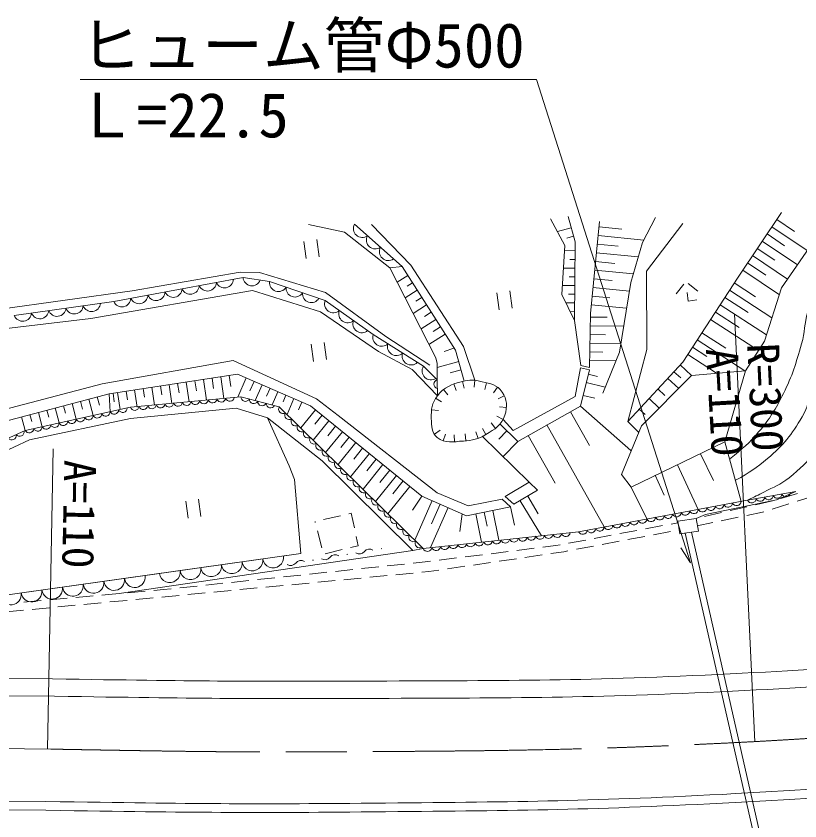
# Model space of a CAD drawing. Units: millimetres, scale not verified. Extents: x 40000 to 680000, y 20000 to 380000.
# Drawn here: x 299783 to 344838, y 264937 to 311174 of the extents above; entities that cross this region are included whole.
import ezdxf
from ezdxf.enums import TextEntityAlignment as Align

# ---------------------------------------------------------------- set-up
doc = ezdxf.new("R2010")
doc.units = ezdxf.units.MM
doc.header["$LTSCALE"] = 1000
doc.linetypes.add('CHAIN', pattern=[18.5, 12, -1.5, 3.5, -1.5])
for name, color, linetype, lineweight in [('M-BGD', 7, 'Continuous', 13), ('M-BMK', 2, 'CHAIN', 13), ('M-STR-HTXT', 7, 'Continuous', 13)]:
    doc.layers.add(name, color=color, linetype=linetype, lineweight=lineweight)
doc.styles.add('ＭＳ ゴシック', font='')
doc.styles.get('ＭＳ ゴシック').set_extended_font_data('MS Gothic')

msp = doc.modelspace()

# ---------------------------------------------------------------- linework, layer by layer
at = {"layer": 'M-BGD'}
for p, q in [((343788, 295572), (347002, 300243)), ((331516, 299658), (331921, 298203)), ((341285, 296183), (343770, 299887)), ((318654, 298767), (316583, 299194)), ((319236, 299221), (321970, 296783)), ((320209, 299203), (322473, 296865)), ((331329, 297998), (330501, 299519)), ((332800, 294085), (333321, 299381)), ((335788, 298175), (336533, 299601)), ((338115, 299268), (336022, 296514)), ((343503, 299488), (344520, 298806)), ((321262, 296704), (318654, 298767)), ((331696, 299013), (330897, 298791)), ((333290, 299070), (334599, 298939)), ((343224, 299073), (345258, 297709)), ((316319, 298231), (316454, 297240)), ((317062, 298332), (317197, 297342)), ((331830, 298532), (331431, 298420)), ((333240, 298573), (335859, 298310)), ((342667, 298243), (344691, 296885)), ((342946, 298658), (343958, 297979)), ((331161, 295184), (331329, 297998)), ((331921, 298203), (331883, 293683)), ((333190, 298075), (334393, 297954)), ((335121, 295863), (335788, 298175)), ((342389, 297827), (343396, 297152)), ((331917, 297693), (331311, 297698)), ((333140, 297578), (335546, 297336)), ((342110, 297412), (344125, 296061)), ((322473, 296865), (325498, 292197)), ((331913, 297193), (331610, 297195)), ((333090, 297080), (334202, 296969)), ((341832, 296997), (342884, 296291)), ((306453, 295395), (312663, 296462)), ((312663, 296462), (313766, 296448)), ((313766, 296448), (317573, 295286)), ((321262, 296704), (321970, 296783)), ((323908, 291548), (321262, 296704)), ((321970, 296783), (325046, 291978)), ((331908, 296693), (331251, 296698)), ((333040, 296583), (335264, 296359)), ((336022, 296514), (336037, 292012)), ((341553, 296582), (343659, 295169)), ((305395, 294779), (312827, 296154)), ((312827, 296154), (314351, 295917)), ((322295, 296275), (321683, 295884)), ((331904, 296193), (331576, 296196)), ((332990, 296085), (334040, 295980)), ((338112, 291298), (341285, 296183)), ((314351, 295917), (317547, 294840)), ((322564, 295854), (322258, 295658)), ((331900, 295693), (331192, 295699)), ((332940, 295588), (335041, 295377)), ((334460, 291866), (335121, 295863)), ((338158, 295774), (337730, 295211)), ((338405, 295808), (338968, 295380)), ((341067, 295847), (342285, 295055)), ((342797, 292499), (343788, 295572)), ((298179, 294245), (306453, 295395)), ((313379, 295417), (304087, 293800)), ((317283, 294178), (313379, 295417)), ((317573, 295286), (321042, 292761)), ((322834, 295433), (322142, 294990)), ((323103, 295012), (322757, 294790)), ((327420, 295280), (327555, 294290)), ((328163, 295382), (328298, 294391)), ((331883, 293683), (331161, 295184)), ((331896, 295193), (331542, 295196)), ((332890, 295090), (333909, 294988)), ((338349, 295295), (338417, 294800)), ((340522, 295009), (341854, 294143)), ((340795, 295428), (343231, 293844)), ((299679, 293975), (305395, 294779)), ((317547, 294840), (320317, 292891)), ((323373, 294591), (322600, 294096)), ((331892, 294693), (331395, 294697)), ((332840, 294593), (334877, 294388)), ((338417, 294800), (338912, 294868)), ((340250, 294590), (342913, 292858)), ((320609, 291914), (317283, 294178)), ((323643, 294170), (323256, 293922)), ((331887, 294193), (331639, 294195)), ((332751, 290990), (332800, 294085)), ((339977, 294170), (341352, 293276)), ((304087, 293800), (298524, 293143)), ((323912, 293749), (323059, 293202)), ((332251, 291093), (331883, 293683)), ((332802, 293886), (333758, 293869)), ((339704, 293751), (342455, 291963)), ((342244, 269486), (341072, 294067)), ((324182, 293328), (323755, 293055)), ((332793, 293386), (334706, 293352)), ((320317, 292891), (323196, 291053)), ((321042, 292761), (323563, 291123)), ((324451, 292907), (323517, 292309)), ((332784, 292886), (333667, 292870)), ((339207, 292986), (340579, 292096)), ((316740, 292326), (316875, 291335)), ((317483, 292427), (317618, 291436)), ((332775, 292386), (334541, 292355)), ((338935, 292567), (341678, 290786)), ((341703, 290788), (342797, 292499)), ((322549, 290873), (320609, 291914)), ((324952, 292098), (324397, 291907)), ((325046, 291978), (325548, 290209)), ((325498, 292197), (326156, 290249)), ((332767, 291886), (333515, 291873)), ((333502, 289514), (334460, 291866)), ((336037, 292012), (334940, 287884)), ((338663, 292147), (339492, 291609)), ((304740, 290051), (312262, 291397)), ((312262, 291397), (317051, 289180)), ((323977, 291225), (323908, 291548)), ((325229, 291334), (323981, 290979)), ((332758, 291386), (334254, 291360)), ((334940, 287884), (338112, 291298)), ((338391, 291728), (340048, 290652)), ((323997, 289359), (322549, 290873)), ((323196, 291053), (323992, 290281)), ((323977, 291225), (323992, 290281)), ((325366, 290853), (324741, 290675)), ((331910, 289319), (332234, 290964)), ((332734, 290847), (332220, 288767)), ((332234, 290964), (332734, 290847)), ((332751, 290990), (332251, 291093)), ((337956, 291131), (338600, 290533)), ((312517, 290596), (305128, 289477)), ((311048, 290373), (311138, 289778)), ((311542, 290448), (311730, 289207)), ((312036, 290523), (312130, 289903)), ((316697, 288791), (312517, 290596)), ((313000, 290387), (312525, 289286)), ((332660, 290608), (333209, 290476)), ((338600, 290533), (335730, 287635)), ((337598, 290746), (337986, 290385)), ((341703, 290788), (338600, 290533)), ((340522, 286714), (341703, 290788)), ((298444, 288405), (304740, 290051)), ((308081, 289924), (308160, 289406)), ((308576, 289999), (308740, 288912)), ((309070, 290074), (309152, 289530)), ((309564, 290149), (309737, 289010)), ((310059, 290224), (310145, 289654)), ((310553, 290298), (310733, 289109)), ((313460, 290189), (313222, 289638)), ((313919, 289991), (313529, 289089)), ((323992, 290281), (323997, 289359)), ((324953, 290042), (325088, 289665)), ((325435, 290184), (325529, 289795)), ((326156, 290249), (326116, 289851)), ((326825, 290108), (326724, 289721)), ((332544, 290121), (333642, 289859)), ((337241, 290361), (337871, 289776)), ((305128, 289477), (298452, 287717)), ((305128, 289477), (305190, 288443)), ((305359, 289520), (305427, 289020)), ((305609, 289550), (305758, 288568)), ((306104, 289625), (306178, 289134)), ((306598, 289700), (306747, 288715)), ((307093, 289775), (307167, 289282)), ((307587, 289850), (307744, 288813)), ((314378, 289793), (314183, 289342)), ((314837, 289594), (314508, 288834)), ((324348, 289720), (324596, 289407)), ((327459, 289847), (327219, 289527)), ((336677, 289754), (337079, 289380)), ((303482, 289043), (303601, 288593)), ((303966, 289171), (304214, 288229)), ((304449, 289298), (304573, 288827)), ((306352, 288698), (312703, 289304)), ((312703, 289304), (314910, 288730)), ((315296, 289396), (315132, 289016)), ((315755, 289198), (315361, 288286)), ((316214, 289000), (316017, 288544)), ((317051, 289180), (318290, 288231)), ((323897, 289216), (324237, 289006)), ((327845, 289357), (327485, 289183)), ((328353, 287358), (331910, 289319)), ((332372, 289381), (333043, 289215)), ((336163, 289201), (336751, 288655)), ((300306, 287371), (306352, 288698)), ((301548, 288533), (301657, 288123)), ((302032, 288661), (302259, 287800)), ((302515, 288788), (302629, 288358)), ((302999, 288916), (303237, 288014)), ((312438, 288642), (306358, 288047)), ((314226, 288092), (312438, 288642)), ((314910, 288730), (323185, 280593)), ((316985, 288558), (316142, 287518)), ((323100, 283602), (316697, 288791)), ((323666, 288563), (324063, 288512)), ((327970, 288687), (327571, 288720)), ((332220, 288767), (328621, 286741)), ((332220, 288767), (335115, 286209)), ((335603, 288598), (335941, 288284)), ((300098, 288151), (300304, 287370)), ((300581, 288278), (300684, 287888)), ((301065, 288406), (301281, 287585)), ((315482, 285343), (314226, 288092)), ((314226, 288092), (317367, 285627)), ((317373, 288243), (316952, 287723)), ((318290, 288231), (323978, 283782)), ((327772, 288007), (327416, 288191)), ((331654, 288448), (332751, 286500)), ((306358, 288047), (300553, 286823)), ((317762, 287928), (316858, 286813)), ((318150, 287613), (317699, 287056)), ((327331, 287486), (327082, 287799)), ((328621, 286741), (327595, 287742)), ((327772, 288007), (328353, 287358)), ((330294, 287683), (333589, 281829)), ((335730, 287635), (334578, 284833)), ((335580, 287250), (334940, 287884)), ((295692, 285261), (300306, 287371)), ((318539, 287299), (317575, 286109)), ((323825, 287150), (324155, 287377)), ((324329, 286771), (324465, 287147)), ((325639, 286775), (325600, 287173)), ((326337, 286913), (326202, 287290)), ((326793, 287134), (326594, 287481)), ((328000, 287347), (327539, 286875)), ((300553, 286823), (295923, 284677)), ((318927, 286984), (318445, 286389)), ((324991, 286717), (324962, 287116)), ((326580, 287035), (329277, 284397)), ((328627, 286735), (327760, 285847)), ((329226, 287081), (330765, 284348)), ((335139, 284107), (340522, 286714)), ((340522, 286714), (341454, 283294)), ((301582, 269063), (301916, 286308)), ((319316, 286669), (318291, 285405)), ((319704, 286354), (319192, 285722)), ((320092, 286039), (319007, 284700)), ((339117, 286034), (339863, 284493)), ((315781, 284547), (315482, 285343)), ((317367, 285627), (322582, 280476)), ((320869, 285410), (319724, 283996)), ((320481, 285724), (319938, 285055)), ((337803, 285393), (338996, 282836)), ((321258, 285095), (320685, 284388)), ((334578, 284833), (335139, 284107)), ((316143, 280299), (315781, 284547)), ((321646, 284780), (320440, 283292)), ((322035, 284465), (321432, 283721)), ((327900, 283571), (329277, 284397)), ((329277, 284397), (329757, 283933)), ((336522, 284794), (337041, 283654)), ((322423, 284150), (321157, 282588)), ((329757, 283933), (328386, 283129)), ((335139, 284107), (336047, 282287)), ((323100, 283602), (322564, 282796)), ((325677, 282469), (323100, 283602)), ((323978, 283782), (325764, 283032)), ((328386, 283129), (327900, 283571)), ((329189, 283589), (329797, 282586)), ((341828, 283364), (344598, 283866)), ((344598, 283866), (343488, 283375)), ((343739, 283454), (344693, 283754)), ((345625, 283598), (344671, 283298)), ((309533, 283315), (309668, 282325)), ((310276, 283417), (310411, 282426)), ((323702, 283337), (322703, 281067)), ((324160, 283136), (323660, 282001)), ((328193, 282985), (325677, 282469)), ((325764, 283032), (327719, 283428)), ((327719, 283428), (328193, 282985)), ((328193, 282985), (328424, 281919)), ((328761, 283329), (329978, 281324)), ((332115, 281554), (341828, 283364)), ((343488, 283375), (339414, 282540)), ((340820, 282763), (341795, 282987)), ((342282, 283099), (343257, 283322)), ((344194, 283148), (343240, 282849)), ((318915, 282588), (319047, 282619)), ((319047, 282619), (319228, 281773)), ((324617, 282935), (323608, 280639)), ((325416, 282588), (325281, 281559)), ((326200, 282576), (326533, 280954)), ((326690, 282676), (326857, 281865)), ((327180, 282777), (327532, 281061)), ((339414, 282540), (338871, 282316)), ((339358, 282428), (340333, 282652)), ((342689, 282676), (341786, 282486)), ((342763, 282699), (342689, 282676)), ((316980, 282083), (316969, 282129)), ((317455, 282244), (318429, 282473)), ((337438, 281992), (337826, 282064)), ((338871, 282316), (337811, 282149)), ((337811, 282149), (337932, 281421)), ((339002, 281574), (338871, 282316)), ((339828, 282076), (338939, 281890)), ((341296, 282384), (340318, 282179)), ((317348, 280629), (317103, 281599)), ((334489, 281442), (335472, 281625)), ((335963, 281717), (336946, 281900)), ((319333, 281284), (319448, 280747)), ((323185, 280593), (332115, 281554)), ((333014, 281167), (333997, 281350)), ((335930, 281280), (334947, 281095)), ((337404, 281557), (336421, 281372)), ((337932, 281421), (339002, 281574)), ((343979, 256245), (338237, 281468)), ((338609, 281518), (344337, 256291)), ((319448, 280747), (319010, 280640)), ((330058, 280662), (330799, 280754)), ((330799, 280754), (331048, 280800)), ((331539, 280892), (332523, 281075)), ((332981, 280725), (331999, 280540)), ((334455, 281003), (333473, 280818)), ((295322, 277364), (316143, 280299)), ((305705, 277998), (322582, 280476)), ((308025, 279147), (316143, 280299)), ((318525, 280521), (317554, 280282)), ((318794, 280244), (318843, 280253)), ((320766, 280576), (320815, 280584)), ((322582, 280476), (323185, 280593)), ((325593, 280105), (326585, 280229)), ((327081, 280290), (328073, 280414)), ((328570, 280476), (329562, 280600)), ((330025, 280219), (329035, 280074)), ((331269, 280403), (330519, 280292)), ((331507, 280448), (331269, 280403)), ((316821, 279913), (316870, 279921)), ((322614, 279746), (323301, 279819)), ((323301, 279819), (323608, 279857)), ((324104, 279919), (325096, 280043)), ((327057, 279782), (326068, 279636)), ((328541, 280001), (327551, 279855)), ((318139, 279273), (319134, 279378)), ((319631, 279430), (320625, 279536)), ((321122, 279588), (322117, 279694)), ((324089, 279345), (323501, 279258)), ((325573, 279563), (324584, 279417)), ((295322, 277364), (308025, 279147)), ((313664, 278799), (314659, 278904)), ((315156, 278957), (316150, 279062)), ((316647, 279115), (317642, 279220)), ((319613, 278888), (318617, 278793)), ((321106, 279030), (320111, 278935)), ((322599, 279172), (321604, 279077)), ((323501, 279258), (323097, 279220)), ((309189, 278325), (310184, 278430)), ((310681, 278483), (311675, 278588)), ((312172, 278641), (313167, 278746)), ((315133, 278462), (314138, 278367)), ((316626, 278604), (315631, 278509)), ((318120, 278746), (317124, 278651)), ((304709, 277909), (305705, 277998)), ((306203, 278043), (307199, 278132)), ((307697, 278176), (308253, 278226)), ((309160, 277894), (308165, 277799)), ((308253, 278226), (308692, 278272)), ((310653, 278036), (309658, 277941)), ((312147, 278178), (311151, 278083)), ((313640, 278320), (312644, 278225)), ((300226, 277508), (301222, 277597)), ((301720, 277642), (302717, 277731)), ((303215, 277775), (304211, 277864)), ((304680, 277467), (303685, 277373)), ((306173, 277609), (305178, 277515)), ((307667, 277751), (306671, 277657)), ((300200, 277041), (299205, 276946)), ((301694, 277183), (300698, 277088)), ((303187, 277325), (302191, 277231)), ((279485, 273291), (301868, 273096)), ((279613, 272295), (301997, 272100)), ((274039, 266347), (301494, 266048)), ((274037, 265845), (301492, 265546))]:
    msp.add_line(p, q, dxfattribs=at)
for centre, radius, start, end in [((319684, 298972), 512, 150.9568, 305.596), ((320430, 298307), 512, 150.9568, 305.596), ((321176, 297641), 512, 150.9568, 305.596), ((311766, 296073), 512, 203.1658, 357.805), ((313338, 296189), 512, 183.82, 338.4592), ((308816, 295527), 512, 203.1658, 357.805), ((309799, 295709), 512, 203.1658, 357.805), ((310783, 295891), 512, 203.1658, 357.805), ((314861, 295864), 512, 174.0672, 328.7064), ((315809, 295545), 512, 174.0672, 328.7064), ((306849, 295163), 512, 203.1658, 357.805), ((307833, 295345), 512, 203.1658, 357.805), ((316756, 295226), 512, 174.0672, 328.7064), ((303130, 294574), 512, 200.6849, 355.3242), ((304120, 294713), 512, 200.6849, 355.3242), ((305866, 294981), 512, 203.1658, 357.805), ((318021, 294645), 512, 157.5472, 312.1865), ((300159, 294156), 512, 200.6849, 355.3242), ((301149, 294296), 512, 200.6849, 355.3242), ((302139, 294435), 512, 200.6849, 355.3242), ((318839, 294069), 512, 157.5472, 312.1865), ((319657, 293494), 512, 157.5472, 312.1865), ((320799, 292717), 512, 160.1223, 314.7616), ((321642, 292179), 512, 160.1223, 314.7616), ((322485, 291641), 512, 160.1223, 314.7616), ((323633, 290786), 512, 148.5606, 303.1998), ((324049, 290032), 256, 102.998, 257.6372), ((309582, 289062), 256, 198.1256, 352.7648), ((310079, 289110), 256, 198.1256, 352.7648), ((310577, 289157), 256, 198.1256, 352.7648), ((311075, 289205), 256, 198.1256, 352.7648), ((311573, 289252), 256, 198.1256, 352.7648), ((312070, 289300), 256, 198.1256, 352.7648), ((312959, 289295), 256, 178.0969, 332.7362), ((313443, 289169), 256, 178.0969, 332.7362), ((313927, 289043), 256, 178.0969, 332.7362), ((305422, 288552), 256, 205.0605, 359.6997), ((305911, 288659), 256, 205.0605, 359.6997), ((306595, 288778), 256, 198.1256, 352.7648), ((307093, 288825), 256, 198.1256, 352.7648), ((307591, 288873), 256, 198.1256, 352.7648), ((308088, 288920), 256, 198.1256, 352.7648), ((308586, 288968), 256, 198.1256, 352.7648), ((309084, 289015), 256, 198.1256, 352.7648), ((314411, 288917), 256, 178.0969, 332.7362), ((315127, 288594), 256, 148.1653, 302.8045), ((303469, 288123), 256, 205.0605, 359.6997), ((303957, 288230), 256, 205.0605, 359.6997), ((304446, 288337), 256, 205.0605, 359.6997), ((304934, 288444), 256, 205.0605, 359.6997), ((315484, 288244), 256, 148.1653, 302.8045), ((301515, 287694), 256, 205.0605, 359.6997), ((302004, 287801), 256, 205.0605, 359.6997), ((302492, 287908), 256, 205.0605, 359.6997), ((302980, 288016), 256, 205.0605, 359.6997), ((315840, 287893), 256, 148.1653, 302.8045), ((316197, 287543), 256, 148.1653, 302.8045), ((299988, 287287), 256, 217.2578, 11.897), ((300539, 287480), 256, 205.0605, 359.6997), ((301027, 287587), 256, 205.0605, 359.6997), ((316553, 287192), 256, 148.1653, 302.8045), ((299534, 287080), 256, 217.2578, 11.897), ((316910, 286842), 256, 148.1653, 302.8045), ((317267, 286491), 256, 148.1653, 302.8045), ((317623, 286141), 256, 148.1653, 302.8045), ((317980, 285790), 256, 148.1653, 302.8045), ((318336, 285439), 256, 148.1653, 302.8045), ((318693, 285089), 256, 148.1653, 302.8045), ((319049, 284738), 256, 148.1653, 302.8045), ((319406, 284388), 256, 148.1653, 302.8045), ((319762, 284037), 256, 148.1653, 302.8045), ((320119, 283687), 256, 148.1653, 302.8045), ((320475, 283336), 256, 148.1653, 302.8045), ((342064, 283464), 256, 202.9458, 357.585), ((342556, 283553), 256, 202.9458, 357.585), ((343048, 283642), 256, 202.9458, 357.585), ((343539, 283731), 256, 202.9458, 357.585), ((344031, 283820), 256, 202.9458, 357.585), ((320832, 282986), 256, 148.1653, 302.8045), ((339723, 283029), 256, 203.2364, 357.8757), ((340215, 283121), 256, 203.2364, 357.8757), ((340706, 283212), 256, 203.2364, 357.8757), ((341198, 283304), 256, 203.2364, 357.8757), ((321188, 282635), 256, 148.1653, 302.8045), ((337265, 282571), 256, 203.2364, 357.8757), ((337757, 282663), 256, 203.2364, 357.8757), ((338248, 282754), 256, 203.2364, 357.8757), ((338740, 282846), 256, 203.2364, 357.8757), ((339232, 282937), 256, 203.2364, 357.8757), ((321545, 282284), 256, 148.1653, 302.8045), ((321901, 281934), 256, 148.1653, 302.8045), ((334808, 282113), 256, 203.2364, 357.8757), ((335299, 282205), 256, 203.2364, 357.8757), ((335791, 282296), 256, 203.2364, 357.8757), ((336282, 282388), 256, 203.2364, 357.8757), ((336774, 282479), 256, 203.2364, 357.8757), ((322258, 281583), 256, 148.1653, 302.8045), ((332350, 281655), 256, 203.2364, 357.8757), ((332842, 281747), 256, 203.2364, 357.8757), ((333333, 281838), 256, 203.2364, 357.8757), ((333825, 281930), 256, 203.2364, 357.8757), ((334316, 282021), 256, 203.2364, 357.8757), ((322615, 281233), 256, 148.1653, 302.8045), ((327901, 281157), 256, 198.8193, 353.4586), ((328398, 281211), 256, 198.8193, 353.4586), ((328896, 281264), 256, 198.8193, 353.4586), ((329393, 281318), 256, 198.8193, 353.4586), ((329890, 281371), 256, 198.8193, 353.4586), ((330387, 281425), 256, 198.8193, 353.4586), ((330884, 281478), 256, 198.8193, 353.4586), ((331381, 281532), 256, 198.8193, 353.4586), ((322971, 280882), 256, 148.1653, 302.8045), ((323924, 280730), 256, 198.8193, 353.4586), ((324421, 280783), 256, 198.8193, 353.4586), ((324919, 280837), 256, 198.8193, 353.4586), ((325416, 280890), 256, 198.8193, 353.4586), ((325913, 280943), 256, 198.8193, 353.4586), ((326410, 280997), 256, 198.8193, 353.4586), ((326907, 281050), 256, 198.8193, 353.4586), ((327404, 281104), 256, 198.8193, 353.4586), ((318122, 279865), 362, 55.9392, 143.1449), ((319514, 280632), 362, 235.9392, 323.1449), ((320094, 280197), 362, 55.9392, 143.1449), ((323427, 280676), 256, 198.8193, 353.4586), ((312184, 279737), 600, 188.0728, 8.0729), ((313372, 279906), 600, 188.0728, 8.0729), ((314560, 280074), 600, 188.0728, 8.0729), ((315570, 279969), 362, 235.9392, 323.1449), ((316150, 279534), 362, 55.9392, 143.1449), ((317542, 280300), 362, 235.9392, 323.1449), ((308619, 279231), 600, 188.0728, 8.0729), ((309807, 279400), 600, 188.0728, 8.0729), ((310995, 279568), 600, 188.0728, 8.0729), ((305423, 278782), 600, 187.9889, 7.9889), ((306611, 278949), 600, 187.9889, 7.9889), ((301858, 278282), 600, 187.9889, 7.9889), ((303046, 278448), 600, 187.9889, 7.9889), ((304234, 278615), 600, 187.9889, 7.9889), ((299481, 277948), 600, 187.9889, 7.9889), ((300669, 278115), 600, 187.9889, 7.9889)]:
    msp.add_arc(centre, radius, start, end, dxfattribs=at)
for points, knots in [([(353016, 300744), (351798, 299830), (351355, 299539), (350494, 298563), (349863, 297848), (349567, 297398), (349036, 296607), (348648, 296029), (348422, 295708), (348102, 295089), (347790, 294484), (347636, 294130), (347420, 293484), (347121, 292590), (347007, 292069), (346835, 291142), (346652, 290155), (346724, 289573), (346498, 288595), (346278, 287642), (346178, 287071), (345691, 286223), (345272, 285494), (344866, 285189), (344220, 284652), (343718, 284235), (343345, 284131), (342766, 283831), (342403, 283642), (342281, 283580), (341828, 283364)], [0, 0, 0, 0, 1, 1, 1, 2, 2, 2, 3, 3, 3, 4, 4, 4, 5, 5, 5, 6, 6, 6, 7, 7, 7, 8, 8, 8, 9, 9, 9, 10, 10, 10, 10]), ([(348335, 300314), (347363, 298925), (347026, 298473), (346409, 297173), (345873, 296044), (345632, 295378), (345285, 294178), (345081, 293475), (345138, 293039), (344931, 292336), (344596, 291199), (344424, 290543), (343885, 289487), (343419, 288575), (343131, 288060), (342463, 287284), (341881, 286608), (341602, 286370), (340793, 285727)], [0, 0, 0, 0, 1, 1, 1, 2, 2, 2, 3, 3, 3, 4, 4, 4, 5, 5, 5, 6, 6, 6, 6]), ([(341130, 284504), (342003, 284988), (342309, 285193), (342973, 285754), (343907, 286541), (344343, 287111), (344968, 288160), (345430, 288934), (345386, 289503), (345618, 290374), (346002, 291814), (346034, 292666), (346448, 294098), (346671, 294868), (346782, 295310), (347122, 296035), (347402, 296635), (347632, 296933), (347983, 297493), (348770, 298749), (349127, 299139), (350240, 300542)], [0, 0, 0, 0, 1, 1, 1, 2, 2, 2, 3, 3, 3, 4, 4, 4, 5, 5, 5, 6, 6, 6, 7, 7, 7, 7]), ([(323649, 288057), (323638, 288583), (323676, 288942), (323997, 289359), (324392, 289872), (324808, 290021), (325435, 290184), (325865, 290296), (326141, 290278), (326572, 290170), (327060, 290048), (327429, 289991), (327715, 289578), (328013, 289147), (328040, 288743), (327872, 288247), (327678, 287673), (327313, 287445), (326793, 287134), (326339, 286863), (326019, 286801), (325491, 286763), (324901, 286721), (324443, 286587), (323991, 286969), (323650, 287256), (323658, 287612), (323649, 288057)], [0, 0, 0, 0, 1, 1, 1, 2, 2, 2, 3, 3, 3, 4, 4, 4, 5, 5, 5, 6, 6, 6, 7, 7, 7, 8, 8, 8, 9, 9, 9, 9]), ([(409589, 283957), (404432, 282827), (403112, 282549), (398954, 281675), (391572, 280124), (387445, 279196), (380016, 277887), (372127, 276497), (367680, 275835), (359719, 274944), (352087, 274090), (347794, 273720), (340123, 273351), (332126, 272967), (327636, 273002), (319630, 272969), (312692, 272939), (310456, 272963), (301868, 273096)], [0, 0, 0, 0, 1, 1, 1, 2, 2, 2, 3, 3, 3, 4, 4, 4, 5, 5, 5, 6, 6, 6, 6]), ([(409718, 282962), (404561, 281831), (403240, 281553), (399083, 280679), (391700, 279128), (387574, 278200), (380145, 276891), (372255, 275501), (367809, 274839), (359847, 273948), (352216, 273094), (347923, 272724), (340252, 272356), (332255, 271972), (327765, 272006), (319758, 271973), (312821, 271944), (310585, 271967), (301997, 272100)], [0, 0, 0, 0, 1, 1, 1, 2, 2, 2, 3, 3, 3, 4, 4, 4, 5, 5, 5, 6, 6, 6, 6]), ([(301494, 266048), (310572, 265918), (312950, 265890), (320293, 265958), (328143, 266031), (332546, 266048), (340386, 266463), (348346, 266885), (352806, 267209), (360730, 268084), (368654, 268959), (373076, 269631), (380942, 270933), (388868, 272246), (393249, 273317), (401109, 274986), (405036, 275820), (406285, 276083), (411154, 277163)], [0, 0, 0, 0, 1, 1, 1, 2, 2, 2, 3, 3, 3, 4, 4, 4, 5, 5, 5, 6, 6, 6, 6]), ([(301492, 265546), (310570, 265416), (312948, 265388), (320291, 265456), (328141, 265529), (332544, 265546), (340384, 265961), (348344, 266383), (352804, 266707), (360728, 267582), (368652, 268457), (373074, 269129), (380940, 270431), (388866, 271744), (393247, 272815), (401107, 274484), (405034, 275318), (406283, 275581), (411152, 276661)], [0, 0, 0, 0, 1, 1, 1, 2, 2, 2, 3, 3, 3, 4, 4, 4, 5, 5, 5, 6, 6, 6, 6])]:
    msp.add_open_spline(points, degree=3, knots=knots, dxfattribs=at)
at = {"layer": 'M-BMK'}
msp.add_line((279460, 269286), (301788, 269061), dxfattribs=at)
msp.add_open_spline([(301788, 269061), (310503, 268904), (312791, 268873), (319844, 268915), (327716, 268963), (332129, 269005), (339992, 269379), (347906, 269755), (352329, 270200), (360212, 270997), (364171, 271397), (366374, 271762), (370308, 272362), (382021, 274148), (388513, 275580), (400142, 277851), (404204, 278644), (407317, 279314), (410473, 280008)], degree=3, knots=[0, 0, 0, 0, 1, 1, 1, 2, 2, 2, 3, 3, 3, 4, 4, 4, 5, 5, 5, 6, 6, 6, 6], dxfattribs=at)
at = {"layer": 'M-STR-HTXT'}
for p, q in [((329696, 307524), (303471, 307524)), ((338541, 279757), (329696, 307524)), ((338541, 279757), (337999, 280634))]:
    msp.add_line(p, q, dxfattribs=at)

# ---------------------------------------------------------------- texts
at = {"layer": 'M-BGD', "style": 'ＭＳ ゴシック'}
for s, rotation, p in [('R=300', 272.729, (341256, 292322)), ('A=110', 268.889, (302005, 285702))]:
    msp.add_text(s, height=1833, rotation=rotation, dxfattribs=at).set_placement(p, align=Align.BOTTOM_LEFT)
msp.add_text('A=110', height=1833, rotation=273.232, dxfattribs=at).set_placement((341264, 292154), align=Align.TOP_LEFT)
at = {"layer": 'M-STR-HTXT', "style": 'ＭＳ ゴシック'}
for s, p in [('ヒューム管Φ500', (303471, 307447)), ('Ｌ=22.5', (303227, 303434))]:
    msp.add_text(s, height=2566, dxfattribs=at).set_placement(p, align=Align.BOTTOM_LEFT)

doc.saveas('drawing.dxf')
